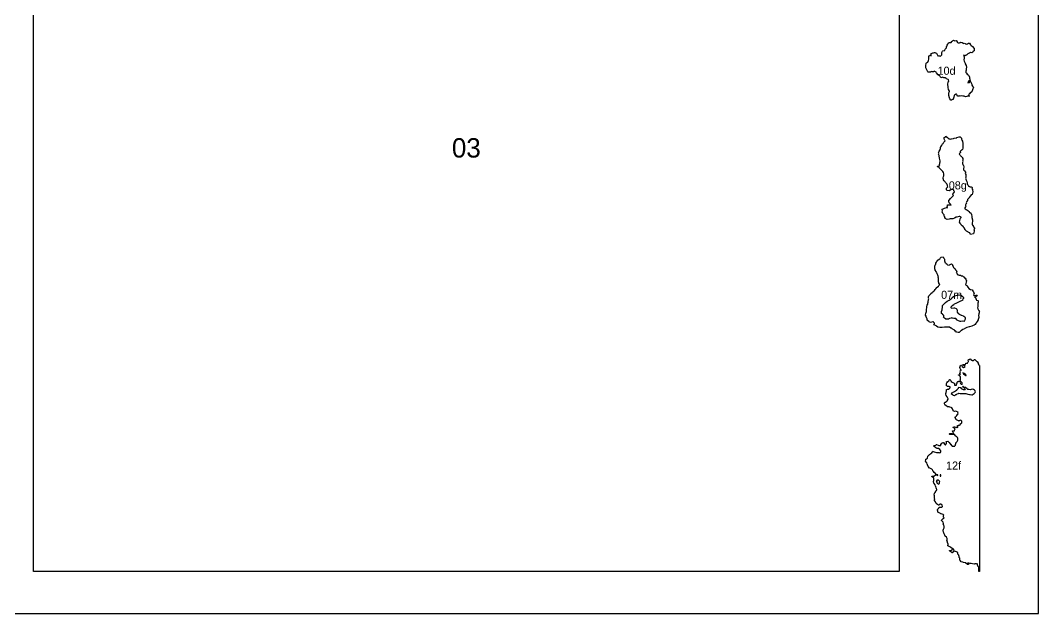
# Model space of a CAD drawing. Header units: millimetres. Extents: x 0 to 600, y 0 to 900.
# Drawn here: x 284.9 to 600, y 0 to 183.7 of the extents above; entities that cross this region are included whole.
import ezdxf
from ezdxf.enums import TextEntityAlignment as Align

# ---------------------------------------------------------------- set-up
doc = ezdxf.new("R2010")
doc.units = ezdxf.units.MM
for name, color, linetype in [('CORTE', 1, 'Continuous'), ('GRABADO', 5, 'Continuous'), ('HOJA', 8, 'Continuous')]:
    doc.layers.add(name, color=color, linetype=linetype)

msp = doc.modelspace()

# ---------------------------------------------------------------- linework, layer by layer
at = {"layer": 'CORTE'}
msp.add_lwpolyline([(556.82, 368.69), (556.82, 69.46), (556.82, 69.24), (556.82, 67.35), (556.82, 65.95), (556.82, 65.44), (556.82, 65.38), (556.82, 64.78), (556.82, 55.65), (556.82, 55.35), (556.82, 54.79), (556.82, 53.57), (556.82, 53.56), (556.82, 53.56), (556.82, 53.51), (556.82, 53.04), (556.82, 47.58), (556.82, 47.19), (556.82, 46.89), (556.82, 46.6), (556.82, 46.59), (556.82, 46.59), (556.82, 46.04), (556.82, 44.91), (556.82, 44.42), (556.82, 43.99), (556.82, 43.36), (556.82, 42.65), (556.82, 42.39), (556.82, 42.39), (556.82, 42.39), (556.82, 42.24), (556.82, 41.82), (556.82, 41.43), (556.82, 41.42), (556.82, 35.53), (556.82, 35.53), (556.82, 35.53), (556.82, 35.21), (556.82, 35.21), (556.82, 35.12), (556.82, 34.64), (556.82, 34.55), (556.82, 34.42), (556.82, 34.36), (556.82, 34.26), (556.82, 34.19), (556.82, 33.99), (556.82, 33.77), (556.82, 33.58), (556.82, 33.35), (556.82, 33.14), (556.82, 32.85), (556.82, 32.74), (556.82, 32.67), (556.82, 32.46), (556.82, 32.25), (556.82, 32.06), (556.82, 31.93), (556.82, 31.86), (556.82, 31.61), (556.82, 31.38), (556.82, 31.23), (556.82, 31), (556.82, 30.86), (556.82, 30.54), (556.82, 30.27), (556.82, 30.1), (556.82, 30), (556.82, 21.03), (556.82, 20.86), (556.82, 20.67), (556.82, 20.5), (556.82, 20.35), (556.82, 20.16), (556.82, 19.98), (556.82, 19.83), (556.82, 19.63), (556.82, 19.45), (556.82, 19.3), (556.82, 13.07), (556.82, 13.06), (556.82, 13.05), (556.81, 13.04), (556.81, 13.03), (556.8, 13.02), (556.8, 13.02), (556.79, 13.01), (556.78, 13), (556.77, 13), (556.76, 13), (556.75, 13), (348.47, 13), (348.4, 13), (348.14, 13), (348.14, 13), (348.01, 13), (347.4, 13), (347.3, 13), (347.26, 13), (347.24, 13), (347.09, 13), (346.99, 13), (346.91, 13), (346.65, 13), (346.51, 13), (346.45, 13), (346.39, 13), (346.19, 13), (345.98, 13), (345.95, 13), (330.36, 13), (330.36, 13), (330.35, 13), (330.35, 13), (330.17, 13), (329.94, 13), (329.73, 13), (329.64, 13), (329.47, 13), (329.19, 13), (328.95, 13), (328.88, 13), (328.76, 13), (328.54, 13), (328.54, 13), (328.54, 13), (328.44, 13), (328.44, 13), (328.4, 13), (328.3, 13), (328.21, 13), (328.18, 13), (328.14, 13), (328.14, 13), (327.95, 13), (327.72, 13), (327.53, 13), (327.27, 13), (327.16, 13), (316.41, 13), (316.03, 13), (315.66, 13), (315.31, 13), (314.78, 13), (314.25, 13), (313.75, 13), (313.52, 13), (313.52, 13), (313.37, 13), (313.09, 13), (312.88, 13), (312.65, 13), (312.46, 13), (312.35, 13), (312.25, 13), (312.17, 13), (312.09, 13), (311.93, 13), (311.73, 13), (311.55, 13), (311.39, 13), (311.24, 13), (311.13, 13), (310.95, 13), (310.72, 13), (310.6, 13), (310.54, 13), (310.47, 13), (310.29, 13), (310, 13), (309.71, 13), (309.51, 13), (309.34, 13), (309.05, 13), (308.91, 13), (308.76, 13), (308.6, 13), (308.41, 13), (294.3, 13), (294.2, 13), (294.1, 13), (294.01, 13), (293.89, 13), (293.77, 13), (293.66, 13), (293.55, 13), (293.41, 13), (293.31, 13), (293.19, 13), (293.07, 13), (292.96, 13), (292.84, 13), (292.72, 13), (292.6, 13), (292.49, 13), (292.39, 13), (292.27, 13), (292.13, 13), (291.99, 13), (291.87, 13), (291.75, 13), (291.63, 13), (291.51, 13), (291.39, 13), (291.27, 13), (289.07, 13), (289.07, 13), (289.06, 13), (289.05, 13), (289.04, 13.01), (289.04, 13.01), (289.03, 13.01), (289.03, 13.02), (289.02, 13.02), (289.02, 13.03), (289.01, 13.03), (289.01, 13.04), (289.01, 13.04), (289, 13.05), (289, 13.06), (289, 13.07), (289, 13.07), (289, 13.07), (289, 293.26)], dxfattribs=at)
for points in [[(573.26, 177.31), (573.34, 177.36), (573.67, 177.54), (573.86, 177.47), (574.12, 177.4), (574.51, 177.5), (574.61, 177.37), (574.85, 176.81), (575.07, 176.77), (575.38, 176.67), (575.45, 176.7), (575.81, 176.88), (575.86, 176.92), (575.9, 176.91), (576.33, 176.83), (576.67, 176.67), (576.79, 176.52), (576.93, 176.6), (577.22, 176.55), (577.39, 176.42), (577.65, 176.29), (577.88, 176.38), (578.02, 176.39), (578.31, 176.66), (578.43, 176.68), (578.62, 176.68), (578.96, 176.08), (578.99, 176.02), (579, 176.01), (579.12, 175.92), (579.47, 175.7), (579.55, 175.6), (579.98, 175.09), (580.01, 175.06), (580.03, 174.99), (580.03, 174.85), (580.01, 174.22), (579.7, 174), (579.6, 173.85), (579.28, 173.65), (578.91, 173.74), (578.87, 173.72), (578.59, 173.56), (578.49, 173.51), (578.47, 173.49), (578.09, 173.32), (578, 173.24), (577.73, 172.93), (577.6, 172.87), (577.29, 172.69), (576.9, 172.95), (576.8, 173.05), (576.78, 173.04), (576.85, 172.85), (576.99, 172.11), (576.98, 171.97), (576.87, 171.49), (577, 171.04), (577.25, 170.4), (577.27, 170.34), (577.3, 170.26), (577.61, 169.69), (577.64, 169.24), (577.62, 168.69), (577.61, 168.52), (577.58, 168.26), (577.46, 167.93), (577.45, 167.58), (577.69, 167.39), (577.88, 167.06), (578.19, 166.82), (578.41, 166.59), (578.59, 166.09), (578.62, 165.78), (578.79, 165.1), (578.41, 164.98), (578.25, 164.88), (578.13, 164.38), (578.12, 164.35), (578.47, 164.41), (578.65, 164.46), (578.82, 164.96), (579.17, 164.38), (579.3, 163.9), (579.38, 163.61), (579.54, 163.32), (579.83, 163.05), (579.7, 162.72), (579.65, 162.51), (579.51, 162.17), (579.36, 161.58), (579.33, 161.55), (578.93, 161.3), (578.84, 161.28), (578.56, 160.95), (578.46, 160.95), (578.45, 160.69), (578.54, 160.08), (578.19, 160.3), (577.98, 160.21), (577.84, 160.28), (577.84, 160.1), (577.38, 160.06), (576.98, 160.23), (576.93, 160.25), (576.88, 160.24), (576.51, 160.24), (576.11, 160.31), (576.1, 160.31), (576.09, 160.31), (575.68, 160.22), (575.37, 160.28), (575.27, 160.22), (575.02, 160.25), (574.72, 160.61), (574.59, 160.81), (574.35, 160.86), (574.24, 160.74), (574, 160.51), (573.85, 160.41), (573.74, 159.9), (573.76, 159.78), (573.7, 159.74), (573.53, 159.23), (573.33, 159.16), (572.99, 159.01), (572.91, 158.94), (572.78, 159.01), (572.52, 159.4), (572.43, 159.71), (572.23, 160.43), (572.21, 160.48), (572.18, 161.25), (572.38, 161.66), (572.42, 161.73), (572.11, 162.32), (571.96, 162.93), (572, 163.22), (571.89, 163.74), (571.86, 164.07), (571.97, 164.44), (572.05, 164.65), (572.22, 164.9), (572.1, 165.23), (571.96, 165.34), (571.54, 165.61), (571.5, 165.63), (571.39, 165.7), (571.06, 165.9), (570.9, 165.91), (570.64, 165.93), (570.26, 166.1), (570.22, 166.11), (570.03, 165.99), (569.78, 165.89), (569.44, 166.49), (569.25, 166.63), (568.81, 166.83), (568.77, 166.91), (568.43, 167.45), (568.26, 167.63), (567.91, 167.88), (567.82, 167.92), (567.75, 167.92), (567.46, 167.72), (567.08, 167.8), (567, 167.83), (566.94, 167.82), (566.63, 167.71), (566.49, 167.68), (566.2, 167.63), (565.79, 167.68), (565.71, 167.71), (565.37, 168.34), (565.1, 169.01), (565.08, 169.03), (565.06, 169.09), (565.07, 169.15), (565.09, 169.82), (565.24, 170.23), (565.25, 170.43), (565.35, 170.49), (565.7, 170.7), (565.72, 170.71), (565.89, 171.25), (565.98, 171.72), (566.01, 171.86), (566.04, 172), (566.07, 172.55), (566.29, 172.93), (566.7, 172.74), (566.7, 173.44), (567.05, 173.49), (567.3, 173.64), (567.46, 173.65), (567.78, 173.74), (567.92, 173.69), (568.13, 173.59), (568.38, 173.53), (568.49, 173.36), (568.62, 173.11), (568.8, 172.7), (568.9, 172.63), (569.02, 172.67), (569.3, 172.71), (569.63, 172.65), (569.68, 172.67), (569.69, 172.68), (570.05, 173), (570.07, 173.02), (570.08, 173.1), (570.07, 173.72), (570.29, 174.11), (570.34, 174.25), (570.74, 174.38), (570.97, 174.37), (571.04, 174.73), (571.14, 174.92), (571.43, 175.12), (571.53, 175.23), (571.54, 175.55), (571.66, 175.83), (571.71, 176.01), (571.94, 176.31), (572.05, 176.64), (572.27, 176.81), (572.51, 176.8), (572.81, 176.82), (572.9, 176.85), (572.92, 176.85), (573.13, 177.15), (573.23, 177.3), (573.26, 177.31)], [(575.62, 121.65), (575.59, 121.67), (575.63, 121.73), (575.71, 122.15), (575.87, 122.49), (575.98, 122.62), (576.03, 122.8), (575.84, 122.91), (575.63, 123.01), (575.39, 122.94), (574.67, 122.78), (574.6, 122.76), (574.51, 122.72), (573.96, 122.42), (573.44, 122.29), (573.13, 122.23), (572.66, 122.25), (572.29, 122.11), (571.67, 122.03), (571.32, 122.28), (571.18, 122.34), (571.02, 122.7), (570.95, 122.87), (570.78, 123.09), (570.78, 123.46), (570.76, 123.47), (570.42, 123.81), (570.4, 123.87), (570.21, 124.15), (570.17, 124.26), (570.13, 124.31), (570.27, 124.73), (570.15, 125.08), (570.17, 125.16), (570.19, 125.23), (570.43, 125.38), (570.92, 125.55), (571.6, 125.78), (571.79, 125.62), (571.7, 125.72), (571.61, 125.79), (571.78, 126.23), (571.84, 126.55), (572.43, 126.61), (572.9, 126.44), (572.73, 126.72), (572.68, 126.81), (572.41, 127.1), (572.35, 127.24), (572.21, 127.52), (572.19, 127.87), (572.24, 127.99), (572.28, 128.05), (572.71, 128.5), (572.76, 128.56), (573.15, 128.98), (573.23, 129.08), (573.62, 129.44), (573.39, 129.77), (573.39, 129.82), (573.4, 129.86), (573.79, 130.33), (573.83, 130.41), (573.96, 130.72), (573.79, 130.89), (573.74, 131.09), (573.53, 131.3), (572.94, 131.29), (572.56, 131.01), (572.34, 130.89), (571.74, 130.99), (571.53, 131.2), (571.47, 131.58), (571.51, 131.69), (571.54, 131.74), (571.86, 132.15), (571.82, 132.37), (571.81, 132.51), (571.77, 132.58), (571.71, 132.92), (571.6, 133.12), (571.4, 133.27), (571.21, 133.47), (571.1, 133.66), (570.9, 133.88), (570.69, 134.02), (570.57, 134.36), (570.57, 134.46), (570.46, 134.7), (570.44, 134.87), (570.42, 134.97), (570.54, 135.34), (570.63, 135.56), (570.67, 135.76), (570.67, 135.94), (570.65, 136.16), (570.58, 136.57), (570.58, 136.57), (570.35, 136.92), (570.29, 136.97), (569.96, 137.28), (569.91, 137.33), (569.57, 137.67), (569.55, 137.74), (569.24, 138.06), (569.26, 138.19), (568.85, 138.29), (568.62, 138.3), (568.7, 138.47), (568.74, 138.51), (568.81, 138.54), (569.4, 138.77), (569.36, 138.93), (569.34, 139.06), (569.38, 139.39), (569.47, 139.66), (569.49, 139.81), (569.5, 139.95), (569.48, 140.22), (569.44, 140.62), (569.44, 140.62), (569.44, 140.65), (569.33, 141.03), (569.3, 141.21), (569.2, 141.44), (569.23, 141.85), (569.22, 141.87), (569.22, 141.88), (569.06, 142.26), (569.07, 142.48), (569.06, 142.71), (569.16, 142.93), (569.23, 143.17), (569.49, 143.6), (569.51, 143.63), (569.52, 143.68), (569.6, 144.05), (569.64, 144.42), (569.71, 144.52), (569.95, 144.87), (570.03, 144.98), (570.04, 145), (570.3, 145.45), (570.46, 145.6), (570.71, 145.93), (570.89, 146.15), (571.04, 146.36), (570.93, 146.53), (570.88, 146.73), (570.74, 147.08), (570.72, 147.13), (570.71, 147.27), (571.24, 147.69), (571.28, 147.8), (571.4, 147.73), (571.43, 147.72), (571.82, 147.39), (571.88, 147.36), (572.21, 147.06), (572.48, 147.04), (572.78, 146.93), (573.05, 147), (573.69, 147.12), (573.86, 147.17), (574.5, 147.33), (574.64, 147.37), (574.7, 147.39), (575.39, 147.61), (575.74, 147.64), (575.85, 147.48), (576.12, 147.2), (576.14, 147.05), (576.14, 146.89), (576.21, 146.67), (576.25, 146.6), (576.39, 146.27), (576.46, 146.05), (576.5, 145.85), (576.59, 145.44), (576.58, 145.41), (576.58, 145.39), (576.52, 144.99), (576.52, 144.61), (576.52, 144.6), (576.59, 144.48), (576.58, 144.14), (576.39, 143.72), (576.39, 143.7), (576.38, 143.63), (576.26, 143.58), (575.78, 143.23), (575.74, 143.18), (575.75, 143.12), (575.86, 142.76), (575.53, 142.51), (575.42, 142.32), (575.53, 142.2), (575.67, 141.97), (575.85, 141.79), (576.06, 141.61), (576.24, 141.41), (576.31, 141.21), (576.52, 140.94), (576.54, 140.78), (576.54, 140.58), (576.51, 140.34), (576.48, 140.13), (576.51, 139.93), (576.44, 139.68), (576.39, 139.49), (576.4, 139.32), (576.5, 139.12), (576.63, 138.86), (576.79, 138.75), (576.86, 138.31), (576.86, 138.29), (576.86, 138.27), (576.73, 137.84), (576.74, 137.46), (577.06, 137.09), (577.06, 137.05), (577.37, 136.7), (577.32, 136.52), (577.29, 136.26), (577.44, 135.93), (577.44, 135.84), (577.45, 135.75), (577.43, 135.42), (577.44, 135.18), (577.43, 134.99), (577.41, 134.8), (577.43, 134.59), (577.46, 134.47), (577.53, 134.21), (577.7, 134.02), (577.83, 133.81), (577.85, 133.38), (577.86, 133.37), (577.85, 133.36), (577.87, 132.98), (577.97, 132.82), (578.19, 132.62), (578.29, 132.4), (578.63, 132.28), (578.74, 132.15), (579.08, 132.17), (579.38, 132.01), (579.41, 131.92), (579.44, 131.79), (579.38, 131.51), (579.53, 131.39), (579.53, 131.09), (579.61, 130.72), (579.63, 130.69), (579.62, 130.61), (579.51, 130.21), (579.39, 129.81), (579.11, 129.7), (578.88, 129.36), (578.84, 129.26), (578.54, 128.85), (578.5, 128.78), (578.47, 128.75), (578.05, 128.29), (578.02, 128.26), (577.97, 127.88), (577.73, 127.55), (577.64, 127.41), (577.59, 127.19), (577.63, 126.99), (577.49, 126.82), (577.39, 126.55), (577.42, 126.31), (577.52, 126.15), (577.38, 125.93), (577.13, 125.66), (577.21, 125.36), (577.23, 125.32), (577.59, 125.08), (577.79, 125), (578.05, 124.8), (578.34, 124.65), (578.55, 124.5), (578.59, 124.25), (578.9, 124.15), (579.03, 123.88), (579.19, 123.67), (579.27, 123.46), (579.29, 123.11), (579.31, 123.04), (579.31, 123), (579.38, 122.63), (579.41, 122.38), (579.45, 122.22), (579.49, 121.93), (579.53, 121.81), (579.53, 121.74), (579.54, 121.37), (579.44, 120.95), (579.42, 120.92), (579.42, 120.9), (579.48, 120.54), (579.55, 120.32), (579.66, 120.17), (579.86, 119.88), (579.88, 119.77), (580.14, 119.43), (580.16, 119.36), (580.15, 119.26), (579.94, 118.89), (580.06, 118.58), (580.05, 118.49), (580.04, 118.4), (579.92, 118.03), (579.8, 117.6), (578.87, 117.42), (578.7, 117.86), (578.62, 117.92), (578.16, 118.15), (578.14, 118.17), (578.13, 118.17), (577.68, 118.47), (577.6, 118.54), (577.31, 118.86), (577.25, 118.92), (577.11, 119.21), (577.06, 119.31), (577.04, 119.33), (576.78, 119.69), (576.73, 119.74), (576.37, 120.05), (576.33, 120.1), (576.08, 120.43), (575.98, 120.48), (575.77, 120.82), (575.67, 120.94), (575.54, 121.25), (575.62, 121.65)], [(577.4, 101.8), (577.77, 101.55), (577.82, 101.51), (577.87, 101.49), (577.87, 101.44), (578.09, 101.1), (578.13, 101.05), (578.41, 100.72), (578.45, 100.64), (578.91, 100.39), (578.92, 100.38), (578.97, 100.34), (579.52, 100.23), (579.54, 100.02), (579.79, 99.72), (579.8, 99.63), (579.97, 99.34), (580.04, 99.24), (580.04, 99.18), (579.85, 98.76), (579.94, 98.47), (580.63, 98.64), (580.88, 98.68), (581, 98.51), (580.9, 98.31), (580.36, 98.02), (580.2, 98.08), (580.24, 98.03), (580.26, 98), (580.52, 97.64), (580.58, 97.56), (580.69, 97.22), (580.76, 97.03), (581.18, 96.92), (581.31, 96.8), (581.27, 96.43), (581.21, 96.09), (581.18, 96), (581.2, 95.93), (581.16, 95.58), (581.22, 95.2), (581.21, 95.15), (581.2, 95.11), (581.11, 94.73), (581.19, 94.45), (581.22, 94.35), (581.43, 93.98), (581.44, 93.96), (581.45, 93.93), (581.68, 93.56), (581.65, 93.4), (581.62, 93.09), (581.5, 92.85), (581.46, 92.65), (581.41, 92.43), (581.43, 92.25), (581.45, 91.95), (581.47, 91.83), (581.45, 91.73), (581.4, 91.38), (581.32, 91.06), (581.26, 90.92), (580.97, 90.49), (580.96, 90.46), (580.95, 90.44), (580.67, 89.99), (580.59, 89.81), (580.31, 89.5), (580.07, 89.3), (579.57, 89.09), (579.38, 88.99), (578.6, 88.82), (578.55, 88.82), (578.55, 88.81), (577.81, 88.59), (577.35, 88.35), (577.18, 88.25), (577.06, 88.19), (576.52, 87.93), (576.12, 87.64), (575.97, 87.52), (575.47, 87.13), (575.43, 87.06), (575.28, 87.04), (575.07, 87.07), (574.62, 87.16), (574.41, 87.41), (574.2, 87.49), (573.93, 87.77), (573.82, 87.86), (573.38, 88.11), (573.36, 88.13), (573.25, 88.18), (572.89, 88.39), (572.79, 88.44), (572.44, 88.67), (571.8, 88.68), (571.74, 88.67), (571.56, 88.68), (571.02, 88.69), (570.86, 88.65), (570.16, 88.57), (569.93, 88.58), (569.44, 88.6), (568.8, 88.71), (568.78, 88.71), (568.77, 88.72), (568.37, 89.04), (568.25, 89.06), (567.9, 89.32), (567.58, 89.43), (567.75, 89.8), (567.75, 89.89), (567.73, 89.94), (567.5, 90.24), (567.42, 90.3), (567.22, 90.31), (566.56, 90.16), (566.14, 90.37), (566.04, 90.44), (566.03, 90.46), (565.59, 90.74), (565.54, 90.84), (565.5, 91.04), (565.51, 91.26), (565.45, 91.35), (565.28, 91.64), (565.19, 91.87), (565.17, 92.06), (565.01, 92.43), (565.01, 92.48), (565.01, 92.53), (565.13, 92.94), (565.23, 93.31), (565.27, 93.38), (565.29, 93.48), (565.29, 93.79), (565.32, 94.18), (565.32, 94.22), (565.32, 94.25), (565.38, 94.64), (565.38, 95.04), (565.39, 95.07), (565.39, 95.1), (565.55, 95.54), (565.68, 95.81), (565.75, 95.97), (565.76, 96.16), (565.78, 96.39), (565.83, 96.61), (565.78, 96.81), (565.9, 97.06), (565.96, 97.27), (565.98, 97.43), (565.9, 97.66), (565.94, 97.82), (565.93, 98.11), (566.06, 98.39), (566.18, 98.59), (566.5, 98.96), (566.65, 99.09), (567.01, 99.44), (567.23, 99.6), (567.57, 99.86), (567.82, 100.09), (568.03, 100.37), (568.21, 100.56), (568.45, 100.93), (568.58, 101.05), (568.97, 101.4), (569.15, 101.55), (569.38, 101.92), (569.38, 101.93), (569.38, 101.94), (569.16, 102.32), (569.14, 102.47), (569, 102.72), (569.01, 103.09), (568.98, 103.16), (569.02, 103.25), (568.99, 103.58), (568.99, 103.81), (568.94, 103.99), (568.97, 104.27), (568.95, 104.4), (568.92, 104.46), (568.79, 104.79), (568.69, 104.96), (568.58, 105.19), (568.48, 105.5), (568.44, 105.58), (568.3, 105.9), (568.26, 105.97), (568.25, 105.98), (567.99, 106.36), (567.95, 106.45), (567.86, 106.79), (567.88, 107.15), (567.87, 107.23), (567.89, 107.33), (567.92, 107.67), (568.12, 108.1), (568.14, 108.13), (568.16, 108.18), (568.21, 108.56), (568.35, 108.86), (568.46, 109.03), (568.79, 109.45), (568.96, 109.55), (569.38, 109.84), (569.56, 110.04), (569.85, 110.38), (570.48, 110.45), (570.61, 110.16), (570.76, 109.93), (570.87, 109.75), (570.82, 109.44), (570.83, 109.33), (570.86, 109.28), (570.99, 108.92), (571, 108.69), (571.16, 108.58), (571.41, 108.41), (571.73, 108.22), (571.8, 108.04), (572.32, 107.94), (572.41, 108.01), (573, 108.27), (573.29, 108.06), (573.34, 108.02), (573.4, 107.87), (573.39, 107.6), (573.51, 107.53), (573.68, 107.22), (573.78, 107.05), (574.01, 106.87), (574.2, 106.73), (574.31, 106.47), (574.5, 106.29), (574.66, 106.07), (574.56, 105.68), (574.52, 105.61), (574.54, 105.58), (574.8, 105.26), (574.83, 105.12), (575.03, 104.91), (575.21, 104.85), (575.46, 104.82), (575.88, 104.77), (576.06, 104.64), (576.41, 104.55), (576.78, 104.31), (576.89, 104.26), (577.12, 103.92), (577.22, 103.85), (577.45, 103.53), (577.5, 103.35), (577.68, 103.12), (577.61, 102.68), (577.61, 102.65), (577.52, 102.22), (577.42, 101.82), (577.4, 101.8)], [(581.67, 13.8), (581.67, 13.41), (581.67, 13.24), (581.67, 13.07), (581.67, 13.07), (581.67, 13.06), (581.66, 13.05), (581.66, 13.04), (581.66, 13.04), (581.66, 13.04), (581.65, 13.03), (581.65, 13.02), (581.64, 13.02), (581.63, 13.01), (581.62, 13.01), (581.61, 13), (581.6, 13), (581.59, 13), (581.58, 13), (581.56, 13.01), (581.56, 13.01), (581.55, 13.02), (581.54, 13.02), (581.53, 13.03), (581.53, 13.04), (581.52, 13.04), (581.52, 13.04), (581.52, 13.05), (581.52, 13.06), (581.52, 13.07), (581.52, 13.07), (581.52, 13.68), (581.52, 14.36), (581.52, 14.36), (581.52, 14.41), (581.19, 14.74), (581.19, 14.75), (581.18, 14.75), (581.18, 14.76), (581.17, 14.77), (581.17, 14.78), (581.12, 15.08), (581.08, 15.29), (580.89, 15.56), (580.77, 15.41), (580.77, 15.4), (580.76, 15.4), (580.75, 15.39), (580.75, 15.39), (580.74, 15.39), (580.73, 15.39), (580.72, 15.38), (580.72, 15.38), (580.21, 15.38), (580.04, 15.36), (580.04, 15.36), (579.5, 15.41), (579.5, 15.41), (579.49, 15.41), (579.13, 15.52), (578.82, 15.49), (578.81, 15.49), (578.8, 15.49), (578.79, 15.49), (578.14, 15.77), (578.11, 15.78), (578.15, 15.76), (578.15, 15.76), (578.16, 15.76), (578.17, 15.75), (578.18, 15.74), (578.19, 15.73), (578.19, 15.73), (578.19, 15.72), (578.32, 15.34), (578.33, 15.33), (578.33, 15.32), (578.33, 15.31), (578.33, 15.3), (578.32, 15.3), (578.32, 15.29), (578.32, 15.29), (578.32, 15.28), (578.31, 15.27), (578.3, 15.26), (578.29, 15.25), (578.29, 15.25), (578.21, 15.21), (578.2, 15.21), (578.14, 15.19), (578.14, 15.19), (578.13, 15.19), (578.12, 15.19), (578.11, 15.19), (578.11, 15.19), (578.09, 15.19), (578.08, 15.19), (578.08, 15.2), (578, 15.25), (578, 15.25), (577.39, 15.75), (577.29, 15.77), (576.72, 15.84), (576.72, 15.84), (576.71, 15.84), (576.51, 15.92), (576.02, 16.03), (576.01, 16.03), (576, 16.03), (576, 16.04), (575.99, 16.04), (575.98, 16.05), (575.98, 16.06), (575.8, 16.32), (575.62, 16.59), (575.62, 16.59), (575.62, 16.59), (575.62, 16.6), (575.61, 16.61), (575.61, 16.62), (575.59, 16.88), (575.57, 17.16), (575.45, 17.37), (575.45, 17.38), (575.44, 17.39), (575.44, 17.39), (575.36, 17.84), (575.34, 17.9), (575.34, 17.9), (575.27, 18.08), (575.02, 18.41), (575.02, 18.41), (575.01, 18.42), (575.01, 18.42), (575.01, 18.43), (574.96, 18.67), (574.96, 18.68), (574.96, 18.69), (574.96, 18.7), (574.99, 18.93), (574.62, 19.1), (574.01, 19.37), (573.98, 19.37), (573.65, 19.18), (573.39, 18.93), (573.38, 18.92), (573.37, 18.91), (573.36, 18.91), (573.32, 18.89), (573.31, 18.89), (573.31, 18.88), (573.3, 18.87), (573.29, 18.87), (573.27, 18.86), (573.26, 18.86), (573.25, 18.86), (573.24, 18.86), (573.1, 18.91), (573.09, 18.91), (573.09, 18.91), (573.09, 18.92), (572.51, 19.35), (572.51, 19.35), (572.5, 19.36), (572.5, 19.36), (572.49, 19.37), (572.49, 19.38), (572.46, 19.48), (572.45, 19.48), (572.45, 19.49), (572.45, 19.52), (572.45, 19.53), (572.45, 19.54), (572.45, 19.55), (572.46, 19.56), (572.46, 19.57), (572.47, 19.58), (572.47, 19.58), (572.48, 19.59), (572.49, 19.6), (572.51, 19.6), (572.52, 19.6), (572.53, 19.6), (572.54, 19.6), (572.54, 19.6), (572.57, 19.6), (573.07, 19.69), (573.21, 19.82), (573.22, 19.82), (573.23, 19.83), (573.23, 19.83), (573.24, 19.83), (573.25, 19.84), (573.26, 19.84), (573.27, 19.83), (573.8, 19.66), (573.8, 19.97), (573.23, 20.19), (573.22, 20.19), (573.22, 20.2), (572.79, 20.48), (572.79, 20.48), (572.52, 20.68), (571.9, 21), (571.9, 21), (571.89, 21.01), (571.89, 21.01), (571.88, 21.02), (571.87, 21.03), (571.87, 21.04), (571.86, 21.05), (571.86, 21.06), (571.86, 21.07), (571.86, 21.08), (571.86, 21.09), (571.86, 21.09), (571.87, 21.1), (572.05, 21.4), (571.97, 21.56), (571.97, 21.56), (571.8, 22), (571.75, 22.07), (571.75, 22.07), (571.74, 22.08), (571.74, 22.09), (571.74, 22.1), (571.74, 22.1), (571.74, 22.11), (571.74, 22.13), (571.74, 22.14), (571.74, 22.14), (571.75, 22.15), (571.64, 22.62), (571.64, 22.63), (571.64, 22.64), (571.64, 22.64), (571.65, 22.75), (571.7, 23.15), (571.68, 23.22), (571.44, 23.64), (571.11, 24.03), (571.11, 24.03), (571.03, 24.17), (571.02, 24.17), (571.02, 24.18), (571, 24.26), (570.77, 24.69), (570.77, 24.7), (570.77, 24.71), (570.69, 25.02), (570.6, 25.22), (570.6, 25.23), (570.45, 25.72), (570.45, 25.73), (570.45, 25.73), (570.45, 25.74), (570.45, 25.75), (570.45, 25.76), (570.45, 25.77), (570.46, 25.8), (570.6, 26.18), (570.6, 26.19), (570.6, 26.19), (570.7, 26.33), (570.78, 26.54), (570.75, 26.81), (570.75, 26.81), (570.74, 27.08), (570.7, 27.32), (570.51, 27.76), (570.51, 27.76), (570.51, 27.78), (570.51, 27.79), (570.51, 27.79), (570.51, 27.8), (570.52, 27.86), (570.44, 28.35), (570.44, 28.36), (570.44, 28.36), (570.43, 28.36), (569.97, 28.86), (569.96, 28.87), (569.96, 28.88), (569.96, 28.88), (569.95, 28.89), (569.95, 28.9), (569.95, 28.91), (569.95, 28.92), (569.95, 28.93), (569.96, 28.94), (569.96, 28.94), (569.96, 28.95), (569.97, 28.95), (570.13, 29.18), (570.13, 29.18), (570.13, 29.18), (570.43, 29.46), (570.44, 29.46), (570.45, 29.47), (570.47, 29.47), (570.47, 29.47), (570.48, 29.47), (570.49, 29.47), (570.5, 29.47), (570.51, 29.47), (570.52, 29.46), (570.52, 29.46), (570.54, 29.45), (570.54, 29.45), (570.54, 29.46), (570.54, 29.47), (570.55, 29.47), (570.55, 29.48), (570.56, 29.49), (570.56, 29.49), (570.77, 29.67), (570.58, 29.91), (570.57, 29.92), (570.57, 29.92), (570.57, 29.93), (570.57, 29.94), (570.56, 29.94), (570.56, 29.95), (570.56, 29.96), (570.56, 29.96), (570.6, 30.34), (570.6, 30.34), (570.61, 30.35), (570.65, 30.46), (570.44, 30.68), (569.84, 30.93), (569.77, 30.94), (569.77, 30.94), (569.75, 30.95), (569.68, 30.99), (569.06, 31.29), (569.06, 31.29), (568.82, 31.46), (568.81, 31.46), (568.79, 31.48), (568.79, 31.48), (568.78, 31.49), (568.78, 31.5), (568.78, 31.51), (568.78, 31.52), (568.78, 31.52), (568.78, 31.53), (568.79, 31.69), (568.74, 32.04), (568.74, 32.04), (568.74, 32.25), (568.74, 32.26), (568.75, 32.27), (568.75, 32.27), (568.75, 32.28), (568.76, 32.29), (568.76, 32.3), (568.76, 32.3), (569.03, 32.58), (569.05, 32.6), (569.05, 32.61), (569.06, 32.61), (569.06, 32.62), (569.07, 32.62), (569.08, 32.63), (569.1, 32.63), (569.24, 32.96), (569.24, 32.97), (569.25, 32.97), (569.25, 32.98), (569.26, 32.99), (569.27, 33), (569.29, 33), (569.29, 33), (569.3, 33), (569.31, 33), (569.79, 32.93), (570.06, 32.93), (570.25, 33.14), (570.25, 33.15), (570.3, 33.19), (570.16, 33.57), (569.76, 33.92), (569.38, 33.88), (569.14, 33.61), (569.14, 33.61), (569.13, 33.6), (569.12, 33.6), (569.12, 33.6), (569.11, 33.59), (569.1, 33.59), (569.08, 33.59), (569.07, 33.59), (569.06, 33.6), (569.05, 33.6), (568.7, 33.82), (568.7, 33.82), (568.35, 34.04), (568.35, 34.04), (568.3, 34.08), (568.3, 34.09), (568.29, 34.09), (568.29, 34.1), (568.28, 34.11), (568.28, 34.12), (568.27, 34.15), (568.04, 34.62), (567.78, 35.04), (567.78, 35.04), (567.78, 35.05), (567.77, 35.05), (567.77, 35.06), (567.77, 35.07), (567.77, 35.07), (567.77, 35.19), (567.77, 35.19), (567.77, 35.2), (567.84, 35.54), (567.82, 35.7), (567.75, 36.12), (567.75, 36.13), (567.75, 36.14), (567.75, 36.14), (567.77, 36.24), (567.77, 36.62), (567.72, 36.71), (567.71, 36.72), (567.71, 36.73), (567.71, 36.73), (567.71, 36.74), (567.7, 36.75), (567.7, 36.75), (567.71, 36.76), (567.71, 36.76), (567.79, 37.17), (567.8, 37.28), (567.8, 37.29), (567.8, 37.29), (567.8, 37.3), (567.8, 37.31), (567.81, 37.32), (567.81, 37.32), (567.82, 37.33), (568.03, 37.55), (568.18, 37.81), (568.17, 37.91), (568.17, 37.91), (568.17, 37.92), (568.17, 37.93), (568.17, 37.94), (568.18, 37.94), (568.18, 37.95), (568.19, 37.96), (568.19, 37.97), (568.34, 38.08), (568.46, 38.25), (568.48, 38.32), (568.35, 38.81), (568.35, 38.81), (568.34, 38.83), (568.32, 38.97), (568.24, 39.33), (568.12, 39.48), (568.12, 39.49), (568.11, 39.5), (568.11, 39.5), (567.98, 39.85), (567.64, 40.29), (567.64, 40.3), (567.59, 40.38), (567.59, 40.38), (567.59, 40.39), (567.58, 40.4), (567.58, 40.4), (567.58, 40.43), (567.45, 40.92), (567.45, 40.92), (567.45, 40.93), (567.45, 40.94), (567.45, 40.95), (567.46, 40.95), (567.46, 40.96), (567.46, 40.97), (567.46, 40.97), (567.47, 40.98), (567.48, 40.99), (567.55, 41.04), (567.57, 41.44), (567.55, 41.49), (567.55, 41.5), (567.55, 41.5), (567.55, 41.51), (567.54, 41.52), (567.54, 41.52), (567.59, 41.95), (566.96, 42.42), (566.95, 42.42), (566.93, 42.46), (566.92, 42.46), (566.92, 42.47), (566.91, 42.48), (566.91, 42.49), (566.91, 42.49), (566.91, 42.5), (566.91, 42.51), (566.91, 42.52), (566.91, 42.52), (566.91, 42.53), (566.92, 42.54), (566.92, 42.55), (566.92, 42.56), (566.93, 42.56), (566.94, 42.57), (566.94, 42.58), (566.97, 42.59), (566.97, 42.6), (566.99, 42.6), (567, 42.6), (567.63, 42.6), (567.64, 42.62), (567.65, 42.63), (567.66, 42.64), (568, 42.83), (568.01, 42.84), (568.38, 42.94), (568.39, 42.95), (568.4, 42.95), (568.42, 42.94), (568.42, 42.94), (568.82, 42.77), (568.82, 42.96), (568.38, 43.05), (568.38, 43.05), (568.35, 43.06), (568.34, 43.07), (567.94, 43.49), (567.65, 43.73), (567.64, 43.74), (567.42, 44.03), (567.41, 44.04), (567.29, 44.3), (567.16, 44.55), (566.96, 44.78), (566.34, 45.05), (566.34, 45.05), (566.28, 45.08), (566.27, 45.08), (566.26, 45.09), (565.82, 45.59), (565.82, 45.59), (565.81, 45.6), (565.81, 45.61), (565.59, 46.1), (565.59, 46.1), (565.58, 46.14), (565.58, 46.14), (565.55, 46.24), (565.39, 46.65), (565.21, 46.9), (565.02, 47.16), (565.02, 47.17), (565.01, 47.18), (565.01, 47.18), (565.01, 47.19), (565.01, 47.2), (565.01, 47.21), (565.01, 47.21), (565.05, 47.59), (565.05, 47.6), (565.09, 47.75), (565.09, 47.76), (565.09, 47.77), (565.1, 47.77), (565.1, 47.78), (565.11, 47.78), (565.11, 47.79), (565.33, 47.97), (565.56, 48.15), (565.6, 48.25), (565.6, 48.25), (565.61, 48.26), (565.61, 48.27), (565.64, 48.29), (565.69, 48.67), (565.69, 48.68), (565.7, 48.7), (565.71, 48.71), (565.8, 48.82), (565.8, 48.82), (565.99, 49.03), (565.99, 49.03), (566.26, 49.24), (566.33, 49.3), (566.33, 49.31), (566.42, 49.36), (566.62, 49.59), (566.63, 49.6), (566.63, 49.6), (566.64, 49.61), (566.95, 49.8), (566.98, 49.84), (566.98, 49.84), (566.99, 49.85), (567, 49.86), (567, 49.86), (567.01, 49.86), (567.02, 49.87), (567.06, 49.88), (567.15, 50.2), (567.15, 50.21), (567.16, 50.22), (567.16, 50.22), (567.16, 50.23), (567.17, 50.23), (567.18, 50.24), (567.18, 50.24), (567.19, 50.25), (567.2, 50.25), (567.2, 50.25), (567.22, 50.26), (567.24, 50.26), (567.25, 50.25), (567.72, 50.07), (568.36, 49.9), (568.41, 49.88), (568.42, 49.88), (568.44, 49.88), (569.1, 49.85), (569.1, 49.85), (569.11, 49.85), (569.12, 49.85), (569.22, 49.8), (569.56, 49.89), (569.65, 49.93), (569.71, 50.1), (569.76, 50.31), (569.75, 50.32), (569.72, 50.41), (569.38, 50.82), (569.06, 51.12), (568.65, 51.12), (568.64, 51.12), (568.63, 51.12), (568.36, 51.24), (568.22, 51.33), (568.22, 51.33), (567.65, 51.75), (567.65, 51.76), (567.64, 51.77), (567.57, 51.88), (567.57, 51.88), (567.56, 51.89), (567.56, 51.9), (567.56, 51.91), (567.56, 51.91), (567.56, 51.92), (567.56, 51.93), (567.56, 51.94), (567.57, 51.94), (567.57, 51.95), (567.57, 51.96), (567.58, 51.96), (567.61, 51.99), (567.62, 52), (567.63, 52.01), (567.67, 52.03), (567.68, 52.03), (568.16, 52.12), (568.33, 52.38), (568.34, 52.39), (568.34, 52.4), (568.35, 52.4), (568.36, 52.41), (568.37, 52.41), (568.38, 52.41), (568.4, 52.42), (568.41, 52.41), (568.42, 52.41), (568.42, 52.41), (568.43, 52.41), (568.93, 52.13), (569.11, 52.03), (569.69, 52.03), (569.71, 52.08), (569.77, 52.41), (569.77, 52.41), (569.77, 52.42), (569.78, 52.43), (569.78, 52.43), (569.79, 52.44), (569.79, 52.45), (569.8, 52.45), (569.8, 52.45), (569.81, 52.46), (569.88, 52.49), (570.03, 52.76), (570.04, 52.77), (570.04, 52.77), (570.05, 52.78), (570.06, 52.79), (570.06, 52.79), (570.45, 52.98), (570.46, 52.98), (570.47, 52.98), (570.49, 52.98), (570.5, 52.98), (570.51, 52.98), (570.52, 52.97), (570.53, 52.97), (570.53, 52.96), (570.54, 52.96), (570.88, 52.48), (571.17, 52.18), (571.3, 52.33), (571.33, 52.45), (571.33, 52.46), (571.45, 52.72), (571.54, 52.95), (571.39, 53.23), (571.39, 53.24), (571.39, 53.25), (571.39, 53.25), (571.39, 53.26), (571.39, 53.27), (571.39, 53.27), (571.39, 53.28), (571.39, 53.29), (571.39, 53.3), (571.4, 53.3), (571.4, 53.31), (571.41, 53.32), (571.42, 53.33), (571.43, 53.33), (571.43, 53.34), (571.44, 53.34), (571.45, 53.34), (571.86, 53.41), (571.87, 53.41), (571.88, 53.41), (571.9, 53.41), (571.91, 53.4), (571.91, 53.39), (571.92, 53.39), (572.33, 53.01), (572.33, 53.01), (572.34, 53), (572.34, 53), (572.63, 52.54), (572.66, 52.48), (572.7, 52.43), (573.16, 51.97), (573.16, 51.96), (573.29, 51.82), (573.46, 51.83), (573.95, 51.89), (574.02, 51.89), (574.04, 51.94), (574.04, 51.95), (574.05, 51.95), (574.05, 51.96), (574.06, 51.97), (574.32, 52.14), (574.32, 52.44), (574.32, 52.44), (574.32, 52.45), (574.35, 52.62), (574.35, 52.63), (574.35, 52.63), (574.49, 52.99), (574.51, 53.04), (574.51, 53.04), (574.52, 53.05), (574.52, 53.05), (574.53, 53.06), (574.6, 53.12), (574.83, 53.34), (574.93, 53.51), (574.99, 53.7), (575.01, 54), (574.96, 54.21), (574.85, 54.49), (574.59, 54.84), (574.35, 54.99), (574.34, 54.99), (574.34, 54.99), (574.33, 55), (573.92, 55.46), (572.62, 55.46), (572.58, 55.45), (572.58, 55.45), (572.55, 55.45), (572.54, 55.45), (572.53, 55.46), (572.52, 55.46), (572.51, 55.47), (572.51, 55.47), (572.5, 55.48), (572.47, 55.54), (572.46, 55.54), (572.44, 55.58), (572.44, 55.59), (572.44, 55.59), (572.44, 55.6), (572.44, 55.61), (572.44, 55.62), (572.44, 55.63), (572.44, 55.63), (572.44, 55.64), (572.49, 55.75), (572.5, 55.76), (572.5, 55.77), (572.51, 55.77), (572.51, 55.78), (572.52, 55.78), (572.53, 55.79), (572.54, 55.79), (572.55, 55.79), (572.56, 55.79), (573.06, 55.79), (573.08, 55.79), (573.09, 55.79), (573.1, 55.79), (573.28, 55.69), (573.78, 55.69), (573.6, 56.06), (573.36, 56.45), (573.36, 56.46), (573.35, 56.47), (573.35, 56.48), (573.35, 56.49), (573.35, 56.5), (573.35, 56.5), (573.35, 56.51), (573.36, 56.52), (573.36, 56.53), (573.36, 56.53), (573.37, 56.54), (573.38, 56.55), (573.39, 56.56), (573.41, 56.57), (573.92, 56.63), (573.92, 56.63), (573.92, 56.64), (573.92, 56.65), (574.11, 57.01), (574.18, 57.13), (573.91, 57.42), (573.57, 57.6), (573.56, 57.61), (573.55, 57.61), (573.54, 57.62), (573.54, 57.63), (573.54, 57.64), (573.53, 57.65), (573.53, 57.66), (573.53, 57.67), (573.53, 57.67), (573.53, 57.68), (573.53, 57.68), (573.54, 57.69), (573.54, 57.7), (573.54, 57.7), (573.55, 57.71), (573.56, 57.72), (573.57, 57.73), (573.58, 57.74), (573.85, 57.8), (573.93, 57.83), (573.94, 57.83), (573.95, 57.83), (573.96, 57.83), (574.32, 57.74), (574.33, 57.73), (574.64, 57.59), (574.72, 57.64), (574.73, 57.64), (574.74, 57.65), (575.07, 57.71), (574.94, 57.87), (574.94, 57.88), (574.93, 57.89), (574.93, 57.89), (574.93, 57.9), (574.93, 57.91), (574.93, 57.91), (574.92, 57.92), (574.92, 58.19), (574.93, 58.2), (574.93, 58.2), (574.93, 58.21), (574.93, 58.22), (574.94, 58.23), (574.94, 58.24), (574.95, 58.25), (574.96, 58.25), (574.97, 58.26), (574.98, 58.26), (575.22, 58.33), (575.22, 58.34), (575.24, 58.34), (575.26, 58.34), (575.27, 58.33), (575.28, 58.33), (575.34, 58.29), (575.7, 58.46), (575.85, 58.73), (575.85, 58.79), (575.84, 58.8), (575.85, 58.81), (575.85, 58.82), (575.85, 58.83), (575.85, 58.83), (575.86, 58.84), (575.87, 58.85), (575.88, 58.86), (575.89, 58.86), (575.99, 58.92), (576.2, 59.1), (576.24, 59.24), (576.19, 59.57), (576.13, 59.71), (576, 59.84), (575.76, 59.89), (575.48, 59.7), (575.46, 59.68), (575.46, 59.68), (575.46, 59.67), (575.45, 59.66), (575.43, 59.65), (575.42, 59.64), (575.41, 59.64), (575.4, 59.64), (575.39, 59.64), (575.38, 59.64), (575.38, 59.64), (575.32, 59.66), (575.2, 59.68), (575.19, 59.69), (575.18, 59.69), (574.61, 60.02), (574.6, 60.02), (574.59, 60.03), (574.42, 60.23), (574.41, 60.23), (574.41, 60.24), (574.4, 60.24), (574.4, 60.25), (574.4, 60.26), (574.4, 60.26), (574.4, 60.27), (574.4, 60.28), (574.4, 60.29), (574.4, 60.29), (574.42, 60.38), (574.21, 60.77), (574.2, 60.77), (574.2, 60.78), (574.2, 60.79), (574.2, 60.79), (574.2, 60.8), (574.2, 60.81), (574.2, 60.82), (574.2, 60.83), (574.3, 61.04), (574.3, 61.05), (574.31, 61.06), (574.32, 61.07), (574.33, 61.08), (574.33, 61.08), (574.59, 61.2), (574.59, 61.2), (574.71, 61.26), (574.7, 61.31), (574.7, 61.32), (574.7, 61.32), (574.7, 61.33), (574.7, 61.34), (574.7, 61.35), (574.7, 61.35), (574.71, 61.36), (574.71, 61.37), (574.93, 61.63), (575.06, 61.86), (575.02, 62.02), (575.02, 62.03), (575.02, 62.04), (575.02, 62.04), (575.02, 62.05), (575.02, 62.06), (575.13, 62.34), (574.62, 62.63), (574.16, 62.67), (573.98, 62.61), (573.97, 62.6), (573.96, 62.6), (573.95, 62.6), (573.93, 62.6), (573.92, 62.61), (573.92, 62.61), (573.56, 62.83), (573.56, 62.83), (573.55, 62.84), (573.55, 62.84), (573.54, 62.85), (573.54, 62.86), (573.54, 62.86), (573.53, 62.87), (573.44, 63.2), (573.31, 63.37), (573.31, 63.37), (573.31, 63.38), (573.3, 63.39), (573.19, 63.69), (572.96, 63.87), (572.54, 63.96), (572.36, 64.01), (571.86, 64.04), (571.86, 64.04), (571.85, 64.05), (571.84, 64.05), (571.83, 64.05), (571.33, 64.4), (571.14, 64.49), (571.13, 64.49), (571.13, 64.5), (571.12, 64.5), (571.11, 64.51), (570.86, 64.95), (570.86, 64.95), (570.86, 64.96), (570.85, 64.97), (570.85, 64.98), (570.85, 64.99), (570.86, 65.17), (570.86, 65.18), (570.86, 65.18), (570.86, 65.19), (570.86, 65.2), (570.87, 65.2), (570.87, 65.21), (570.88, 65.22), (571.12, 65.46), (571.13, 65.47), (571.14, 65.48), (571.15, 65.48), (571.16, 65.49), (571.25, 65.5), (571.31, 65.56), (571.32, 65.56), (571.55, 65.76), (571.82, 66.04), (571.82, 66.05), (571.83, 66.05), (571.84, 66.05), (571.84, 66.05), (571.84, 66.06), (571.84, 66.06), (572.02, 66.4), (572.02, 66.53), (571.81, 66.96), (571.73, 67.01), (571.72, 67.01), (571.71, 67.02), (571.7, 67.04), (571.7, 67.04), (571.7, 67.05), (571.69, 67.06), (571.69, 67.06), (571.69, 67.07), (571.69, 67.09), (571.7, 67.1), (571.71, 67.12), (571.42, 67.56), (571.42, 67.57), (571.42, 67.57), (571.42, 67.58), (571.32, 67.94), (571.28, 68.1), (571.28, 68.11), (571.27, 68.12), (571.28, 68.13), (571.28, 68.14), (571.28, 68.15), (571.39, 68.42), (571.34, 68.63), (571.34, 68.63), (571.34, 68.64), (571.34, 68.65), (571.34, 68.66), (571.34, 68.67), (571.45, 68.93), (571.53, 69.17), (571.51, 69.37), (571.51, 69.38), (571.51, 69.39), (571.52, 69.4), (571.52, 69.41), (571.53, 69.42), (571.53, 69.43), (571.54, 69.44), (571.55, 69.44), (571.55, 69.44), (571.56, 69.45), (571.85, 69.52), (571.86, 69.52), (571.87, 69.52), (572.19, 69.5), (572.41, 69.71), (572.39, 69.74), (572.39, 69.74), (572.39, 69.75), (572.39, 69.75), (572.39, 69.76), (572.39, 69.77), (572.39, 69.78), (572.39, 69.78), (572.39, 69.79), (572.4, 69.8), (572.4, 69.81), (572.41, 69.82), (572.42, 69.82), (572.42, 69.83), (572.42, 69.83), (572.43, 69.83), (572.44, 69.84), (572.51, 69.85), (572.62, 70.13), (572.63, 70.18), (572.53, 70.26), (572.36, 70.28), (571.87, 70.32), (571.86, 70.32), (571.83, 70.32), (571.83, 70.33), (571.82, 70.33), (571.82, 70.33), (571.44, 70.68), (571.44, 70.69), (571.43, 70.69), (571.43, 70.7), (571.43, 70.71), (571.42, 70.71), (571.42, 70.72), (571.42, 70.73), (571.42, 70.74), (571.42, 70.75), (571.47, 70.99), (571.53, 71.28), (571.54, 71.28), (571.54, 71.29), (571.54, 71.29), (571.62, 71.43), (571.8, 71.76), (571.81, 71.76), (571.82, 71.77), (571.83, 71.78), (571.83, 71.79), (571.87, 71.8), (571.89, 71.82), (571.89, 71.83), (571.9, 71.84), (572.19, 72.06), (572.35, 72.34), (572.35, 72.35), (572.36, 72.35), (572.37, 72.36), (572.38, 72.37), (572.38, 72.37), (572.45, 72.4), (572.5, 72.48), (572.51, 72.48), (572.51, 72.49), (572.52, 72.5), (572.53, 72.5), (572.54, 72.5), (572.54, 72.51), (572.54, 72.51), (572.55, 72.51), (572.57, 72.51), (572.58, 72.51), (572.59, 72.51), (572.6, 72.5), (572.61, 72.5), (572.61, 72.49), (572.61, 72.49), (572.62, 72.48), (572.63, 72.47), (572.63, 72.47), (572.68, 72.34), (572.8, 72.22), (572.8, 72.21), (572.8, 72.21), (572.97, 71.84), (573.29, 71.7), (573.91, 71.32), (573.92, 71.32), (573.92, 71.31), (573.93, 71.3), (573.94, 71.3), (573.94, 71.29), (573.94, 71.29), (573.94, 71.28), (573.95, 71.27), (573.95, 71.27), (573.99, 70.77), (574.03, 70.76), (574.59, 70.76), (574.65, 71.21), (574.65, 71.22), (574.65, 71.22), (574.65, 71.23), (574.66, 71.24), (574.67, 71.25), (574.67, 71.26), (574.68, 71.26), (574.68, 71.26), (574.75, 71.3), (574.75, 71.65), (574.75, 71.66), (574.75, 71.66), (574.75, 71.67), (574.75, 71.67), (574.76, 71.68), (574.76, 71.69), (574.77, 71.7), (574.77, 71.7), (574.77, 71.71), (574.95, 71.84), (574.96, 71.85), (574.98, 71.85), (575.22, 71.91), (575.29, 71.97), (575.3, 71.97), (575.3, 71.97), (575.31, 71.98), (575.32, 71.98), (575.34, 71.99), (575.36, 71.98), (575.8, 71.85), (575.82, 71.85), (575.83, 71.84), (575.83, 71.83), (575.84, 71.83), (575.84, 71.82), (575.85, 71.81), (575.85, 71.8), (575.85, 71.79), (575.85, 71.79), (575.85, 71.78), (575.85, 71.77), (575.85, 71.76), (575.85, 71.76), (575.85, 71.75), (575.85, 71.74), (575.84, 71.74), (575.84, 71.73), (575.68, 71.58), (575.83, 71.3), (576.07, 71.04), (576.38, 71.04), (576.47, 71.25), (576.32, 71.48), (576.06, 71.73), (576.06, 71.74), (576.06, 71.74), (575.97, 71.9), (575.75, 72.26), (575.75, 72.27), (575.74, 72.28), (575.74, 72.29), (575.74, 72.29), (575.74, 72.3), (575.74, 72.32), (575.74, 72.32), (575.75, 72.33), (575.75, 72.34), (575.76, 72.35), (575.77, 72.36), (575.78, 72.37), (575.87, 72.42), (575.87, 72.89), (575.83, 73.31), (575.3, 73.8), (575.28, 73.81), (575.27, 73.81), (575.27, 73.82), (575.26, 73.82), (575.26, 73.83), (575.25, 73.84), (575.25, 73.85), (575.25, 73.86), (575.25, 73.87), (575.25, 73.88), (575.25, 73.9), (575.25, 73.9), (575.25, 73.91), (575.26, 73.92), (575.26, 73.92), (575.27, 73.94), (575.28, 73.95), (575.29, 73.95), (575.3, 73.96), (575.33, 73.96), (575.78, 74.05), (575.65, 74.37), (575.65, 74.38), (575.65, 74.39), (575.65, 74.39), (575.65, 74.4), (575.67, 74.62), (575.67, 74.62), (575.67, 74.63), (575.67, 74.64), (575.68, 74.64), (575.81, 74.92), (575.74, 75.05), (575.74, 75.06), (575.74, 75.07), (575.74, 75.07), (575.74, 75.08), (575.74, 75.09), (575.74, 75.1), (575.74, 75.11), (575.74, 75.12), (575.75, 75.12), (575.75, 75.13), (575.98, 75.43), (575.98, 75.43), (575.98, 75.43), (575.98, 75.44), (575.97, 75.44), (575.74, 75.93), (575.74, 75.94), (575.66, 76.16), (575.66, 76.17), (575.66, 76.18), (575.66, 76.19), (575.66, 76.19), (575.69, 76.49), (575.69, 76.5), (575.73, 76.68), (575.73, 76.69), (575.73, 76.69), (575.73, 76.7), (575.74, 76.7), (575.74, 76.71), (575.75, 76.72), (575.99, 76.9), (576, 76.91), (576, 76.91), (576.01, 76.91), (576.02, 76.92), (576.02, 76.92), (576.03, 76.92), (576.04, 76.92), (576.05, 76.92), (576.06, 76.91), (576.07, 76.91), (576.09, 76.9), (576.09, 76.89), (576.1, 76.89), (576.32, 76.54), (576.74, 76.2), (577, 76.32), (577.26, 76.49), (576.7, 76.91), (576.59, 76.93), (576.59, 76.93), (576.57, 76.94), (576.56, 76.94), (576.55, 76.95), (576.55, 76.96), (576.54, 76.97), (576.54, 76.97), (576.53, 76.98), (576.53, 76.98), (576.53, 76.99), (576.53, 77), (576.53, 77.01), (576.53, 77.02), (576.53, 77.02), (576.53, 77.03), (576.53, 77.04), (576.54, 77.04), (576.54, 77.05), (576.54, 77.06), (576.55, 77.06), (576.55, 77.07), (576.57, 77.07), (576.58, 77.08), (576.59, 77.08), (576.67, 77.1), (576.68, 77.11), (576.68, 77.11), (576.7, 77.12), (576.71, 77.13), (577.25, 77.19), (577.37, 77.26), (577.47, 77.48), (577.47, 77.48), (577.47, 77.49), (577.48, 77.5), (577.49, 77.51), (577.49, 77.51), (577.5, 77.51), (577.51, 77.52), (577.52, 77.52), (577.98, 77.6), (578.03, 77.62), (578.05, 77.7), (578.05, 77.7), (578.05, 77.71), (578.23, 77.97), (578.29, 78.07), (578.18, 78.46), (578.18, 78.46), (578.18, 78.48), (578.18, 78.49), (578.18, 78.49), (578.18, 78.5), (578.18, 78.51), (578.19, 78.51), (578.25, 78.62), (578.26, 78.63), (578.27, 78.64), (578.27, 78.64), (578.28, 78.65), (578.29, 78.65), (578.65, 78.73), (578.75, 78.89), (578.75, 78.89), (578.76, 78.9), (578.77, 78.91), (578.78, 78.91), (578.79, 78.92), (578.8, 78.92), (578.81, 78.92), (578.82, 78.92), (578.84, 78.92), (578.85, 78.91), (578.85, 78.91), (578.86, 78.91), (578.86, 78.9), (578.87, 78.9), (578.87, 78.89), (578.88, 78.88), (578.88, 78.88), (579, 78.64), (579.53, 78.42), (579.89, 78.35), (580.09, 78.62), (580.09, 78.63), (580.1, 78.63), (580.12, 78.66), (580.13, 78.66), (580.17, 78.68), (580.18, 78.69), (580.2, 78.69), (580.21, 78.69), (580.22, 78.69), (580.23, 78.69), (580.24, 78.68), (580.24, 78.68), (580.25, 78.68), (580.31, 78.63), (580.31, 78.63), (580.59, 78.37), (580.87, 78.11), (580.94, 78.05), (580.95, 78.05), (580.95, 78.04), (580.96, 78.04), (580.96, 78.03), (581.25, 77.57), (581.25, 77.56), (581.25, 77.56), (581.25, 77.55), (581.26, 77.55), (581.26, 77.54), (581.28, 77.33), (581.47, 77.06), (581.65, 76.87), (581.65, 76.86), (581.66, 76.85), (581.66, 76.85), (581.66, 76.84), (581.67, 76.83), (581.67, 76.82), (581.67, 76.82), (581.67, 23.58), (581.67, 23.58), (581.67, 23.41), (581.67, 23.26), (581.67, 23.23), (581.67, 22.44), (581.67, 21.36), (581.67, 20.41), (581.67, 19.96), (581.67, 19.18), (581.67, 17.9), (581.67, 16.79), (581.67, 16.47), (581.67, 15.92), (581.67, 14.94), (581.67, 14.93), (581.67, 14.93), (581.67, 14.48), (581.67, 14.48), (581.67, 14.26), (581.67, 13.8), (581.67, 13.8)], [(577.6, 73.74), (577.58, 73.83), (577.38, 74.01), (576.95, 74.33), (576.7, 74.46), (576.56, 74.51), (576.61, 74.44), (576.78, 74.23), (577.18, 73.93), (577.45, 73.73), (577.6, 73.74)], [(580.1, 68.17), (580.11, 68.2), (580.16, 68.22), (580.41, 68.48), (580.47, 68.64), (580.32, 69), (580.27, 69.13), (580.16, 69.24), (579.83, 69.35), (579.51, 69.48), (579.16, 69.37), (578.82, 69.26), (578.45, 69.35), (578.08, 69.4), (577.91, 69.63), (577.39, 69.97), (576.86, 70.15), (576.69, 70.36), (576.5, 70.36), (576.47, 70.26), (576.78, 70.14), (577.02, 69.73), (577.25, 69.32), (576.71, 69.29), (576.16, 69.63), (576, 69.88), (575.68, 69.88), (575.34, 69.97), (575.07, 69.9), (575.1, 69.66), (574.89, 69.49), (574.69, 69.25), (574.6, 69.21), (574.6, 69.13), (574.3, 68.88), (573.97, 68.66), (573.84, 68.66), (573.63, 68.57), (573.41, 68.49), (573.3, 68.4), (573.04, 68.26), (572.92, 68.13), (573.3, 67.84), (573.59, 67.66), (573.96, 67.5), (574.11, 67.52), (574.2, 67.65), (574.43, 67.8), (574.61, 67.88), (574.8, 68.04), (575.17, 68.19), (575.26, 68.25), (575.35, 68.23), (575.71, 68.19), (576.03, 68.15), (576.08, 68.16), (576.73, 68.12), (576.83, 68.12), (577.43, 68.18), (577.47, 68.17), (578.14, 67.99), (578.61, 67.84), (578.82, 67.8), (579.36, 67.78), (579.48, 67.79), (579.74, 67.98), (580.1, 68.17)], [(569.43, 40.92), (569.06, 41.35), (568.54, 41.32), (568.45, 41), (568.31, 41), (568.33, 40.97), (568.47, 40.69), (568.51, 40.46), (569.08, 40.1), (569.27, 40.27), (569.3, 40.42), (569.34, 40.72), (569.43, 40.92)], [(569.75, 42.52), (569.75, 43), (569.74, 43), (569.51, 42.96), (569.51, 42.57), (569.75, 42.52)]]:
    msp.add_lwpolyline(points, close=True, dxfattribs=at)
at = {"layer": 'GRABADO'}
msp.add_lwpolyline([(556.82, 368.69), (556.82, 92.02), (556.82, 91.71), (556.82, 89.06), (556.82, 87.11), (556.82, 86.38), (556.82, 86.3), (556.82, 85.46), (556.82, 72.68), (556.82, 72.26), (556.82, 71.48), (556.82, 69.77), (556.82, 69.76), (556.82, 69.76), (556.82, 69.68), (556.82, 69.03), (556.82, 61.38), (556.82, 60.83), (556.82, 60.42), (556.82, 60.01), (556.82, 60), (556.82, 60), (556.82, 59.23), (556.82, 57.64), (556.82, 56.96), (556.82, 56.36), (556.82, 55.48), (556.82, 54.48), (556.82, 54.12), (556.82, 54.11), (556.82, 54.11), (556.82, 53.91), (556.82, 53.32), (556.82, 52.77), (556.82, 52.76), (556.82, 44.52), (556.82, 44.52), (556.82, 44.52), (556.82, 44.1), (556.82, 44.1), (556.82, 43.94), (556.82, 43.26), (556.82, 43.14), (556.82, 42.95), (556.82, 42.87), (556.82, 42.74), (556.82, 42.63), (556.82, 42.36), (556.82, 42.05), (556.82, 41.78), (556.82, 41.46), (556.82, 41.17), (556.82, 40.76), (556.82, 40.61), (556.82, 40.5), (556.82, 40.22), (556.82, 39.92), (556.82, 39.66), (556.82, 39.48), (556.82, 39.37), (556.82, 39.03), (556.82, 38.7), (556.82, 38.49), (556.82, 38.18), (556.82, 37.97), (556.82, 37.52), (556.82, 37.15), (556.82, 36.92), (556.82, 36.77), (556.82, 24.22), (556.82, 23.98), (556.82, 23.71), (556.82, 23.47), (556.82, 23.26), (556.82, 23), (556.82, 22.75), (556.82, 22.53), (556.82, 22.25), (556.82, 21.99), (556.82, 21.79), (556.82, 13.07), (556.82, 13.06), (556.82, 13.05), (556.81, 13.04), (556.81, 13.03), (556.8, 13.02), (556.8, 13.02), (556.79, 13.01), (556.78, 13), (556.77, 13), (556.76, 13), (556.75, 13), (372.23, 13), (372.12, 13), (371.77, 13), (371.77, 13), (371.58, 13), (370.72, 13), (370.59, 13), (370.54, 13), (370.51, 13), (370.29, 13), (370.16, 13), (370.05, 13), (369.68, 13), (369.49, 13), (369.41, 13), (369.32, 13), (369.03, 13), (368.74, 13), (368.71, 13), (346.91, 13), (346.91, 13), (346.86, 13), (346.85, 13), (346.61, 13), (346.29, 13), (346, 13), (345.86, 13), (345.62, 13), (345.23, 13), (344.9, 13), (344.8, 13), (344.63, 13), (344.33, 13), (344.33, 13), (344.33, 13), (344.19, 13), (344.19, 13), (344.13, 13), (343.99, 13), (343.87, 13), (343.82, 13), (343.76, 13), (343.76, 13), (343.49, 13), (343.18, 13), (342.91, 13), (342.55, 13), (342.39, 13), (327.35, 13), (326.82, 13), (326.29, 13), (325.81, 13), (325.07, 13), (324.32, 13), (323.63, 13), (323.3, 13), (323.3, 13), (323.08, 13), (322.69, 13), (322.4, 13), (322.08, 13), (321.81, 13), (321.65, 13), (321.52, 13), (321.41, 13), (321.3, 13), (321.08, 13), (320.8, 13), (320.54, 13), (320.32, 13), (320.11, 13), (319.95, 13), (319.7, 13), (319.38, 13), (319.21, 13), (319.13, 13), (319.03, 13), (318.78, 13), (318.37, 13), (317.96, 13), (317.69, 13), (317.45, 13), (317.04, 13), (316.85, 13), (316.63, 13), (316.41, 13), (316.14, 13), (296.39, 13), (296.25, 13), (296.12, 13), (295.98, 13), (295.81, 13), (295.65, 13), (295.49, 13), (295.33, 13), (295.14, 13), (295, 13), (294.83, 13), (294.67, 13), (294.51, 13), (294.34, 13), (294.18, 13), (294.01, 13), (293.85, 13), (293.71, 13), (293.55, 13), (293.35, 13), (293.16, 13), (292.99, 13), (292.81, 13), (292.65, 13), (292.49, 13), (292.32, 13), (292.15, 13), (289.07, 13), (289.07, 13), (289.06, 13), (289.05, 13), (289.04, 13.01), (289.04, 13.01), (289.03, 13.01), (289.03, 13.02), (289.02, 13.02), (289.02, 13.03), (289.01, 13.03), (289.01, 13.04), (289.01, 13.04), (289, 13.05), (289, 13.06), (289, 13.07), (289, 13.07), (289, 263.09)], dxfattribs=at)
msp.add_lwpolyline([(576.39, 96.99), (576.38, 96.95), (576.31, 96.92), (575.65, 96.65), (575.03, 96.34), (574.99, 96.32), (574.96, 96.32), (574.33, 96.01), (573.91, 95.77), (573.76, 95.62), (573.27, 95.35), (573.13, 95.28), (573.12, 95.25), (572.85, 94.93), (572.79, 94.83), (573.08, 94.58), (573.77, 94.71), (573.96, 94.69), (574, 94.64), (574.49, 94.49), (574.71, 94.28), (574.75, 93.94), (574.82, 93.86), (574.77, 93.69), (574.72, 93.44), (574.85, 93.34), (575.02, 93.08), (575.17, 92.94), (575.52, 92.73), (575.6, 92.62), (576.05, 92.45), (576.12, 92.44), (576.16, 92.42), (576.67, 92.23), (576.88, 92.09), (577.13, 91.92), (577.27, 91.68), (577.31, 91.28), (577.29, 91.22), (577.28, 91.17), (577.05, 90.74), (576.9, 90.49), (576.54, 90.52), (575.92, 90.46), (575.69, 90.42), (575.53, 90.51), (575.16, 90.66), (574.76, 90.84), (574.67, 90.96), (574.48, 91.23), (574.36, 91.33), (574.03, 91.35), (573.71, 91.4), (573.36, 91.47), (573.12, 91.54), (572.9, 91.52), (572.47, 91.34), (572.2, 91.25), (572.06, 91.21), (571.4, 91.18), (571.28, 91.19), (571.18, 91.23), (570.82, 91.52), (570.78, 91.55), (570.6, 91.82), (570.64, 92.02), (570.69, 92.22), (570.67, 92.38), (570.34, 92.52), (570.21, 92.73), (569.95, 92.91), (569.95, 93.17), (569.94, 93.49), (569.97, 93.62), (570.01, 93.77), (570.11, 94.06), (570.13, 94.28), (570.2, 94.49), (570.23, 94.72), (570.23, 94.9), (570.22, 95.16), (570.25, 95.36), (570.65, 95.78), (570.71, 95.86), (571.13, 96.31), (571.21, 96.36), (571.73, 96.7), (572.1, 96.91), (572.36, 97.06), (572.9, 97.44), (572.91, 97.45), (573.38, 97.92), (573.39, 97.95), (573.55, 98.06), (573.98, 98.39), (574.8, 98.56), (574.81, 98.56), (574.85, 98.57), (575.63, 98.74), (575.75, 98.72), (575.79, 98.69), (576.23, 98.44), (576.38, 98.34), (576.64, 98.08), (576.77, 97.93), (576.72, 97.62), (576.59, 97.43), (576.4, 97.01), (576.39, 96.99)], close=True, dxfattribs=at)
at = {"layer": 'HOJA'}
msp.add_lwpolyline([(0, 0), (600, 0), (600, 900), (0, 900)], close=True, dxfattribs=at)

# ---------------------------------------------------------------- texts
at = {"layer": 'GRABADO'}
for s, height, p in [('10d', 2.5, (571.51, 168.09)), ('03', 6, (422.91, 144.21)), ('08g', 2.5, (574.98, 132.6)), ('07m', 2.5, (573.08, 98.72)), ('12f', 2.5, (573.68, 45.85))]:
    msp.add_text(s, height=height, dxfattribs=at).set_placement(p, align=Align.MIDDLE_CENTER)

doc.saveas('drawing.dxf')
